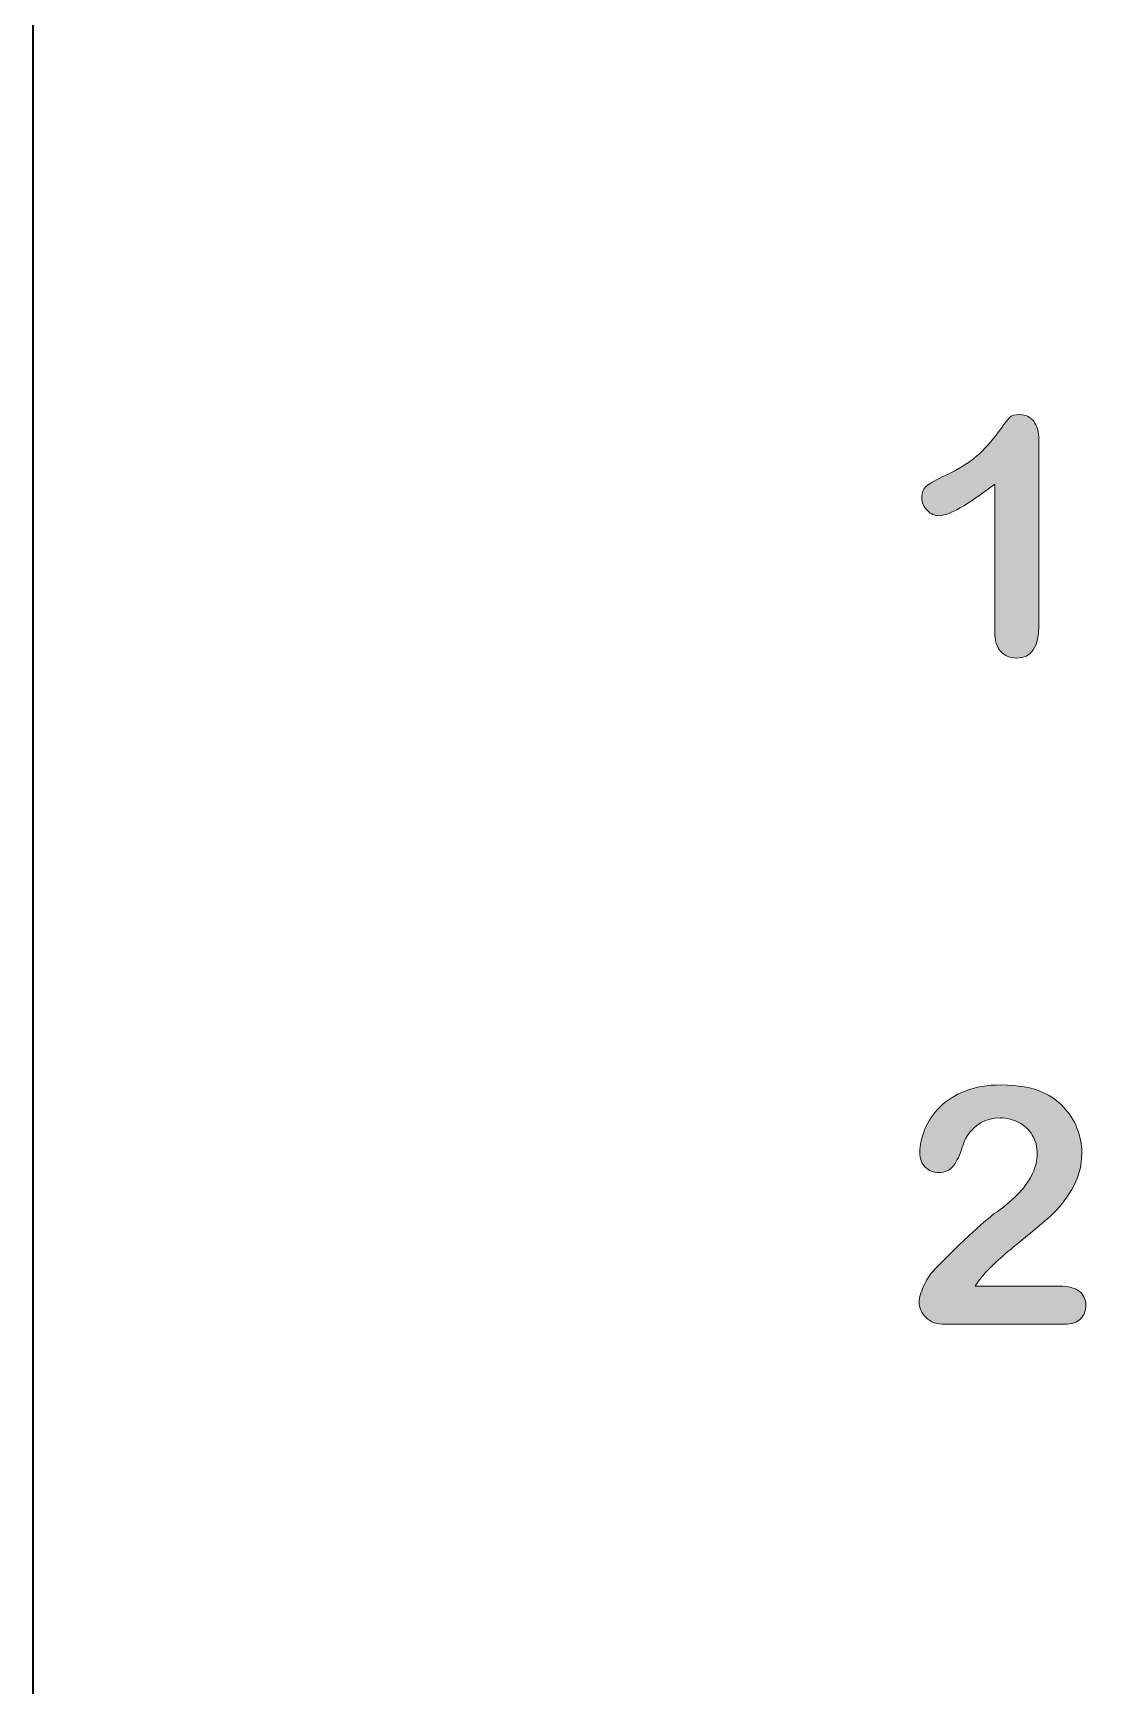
# Model space of a CAD drawing. Header units: millimetres. Extents: x 190 to 440, y -221 to -136.
# Drawn here: x 189.7 to 203.36, y -178.24 to -157.19 of the extents above; entities that cross this region are included whole.
import ezdxf

# ---------------------------------------------------------------- set-up
doc = ezdxf.new("R2010")
doc.units = ezdxf.units.MM
doc.header["$MEASUREMENT"] = 0
doc.layers.add('Layer 1', color=7, linetype='Continuous')

# ---------------------------------------------------------------- blocks, each defined once
blk = doc.blocks.new('block 3')
at = {"layer": 'Layer 1', "true_color": 0x231f20}
h = blk.add_hatch(color=250, dxfattribs=at)
h.dxf.hatch_style = 2
edge = h.paths.add_edge_path()
edge.add_spline(control_points=[(201.949, -164.817), (201.949, -164.817), (201.949, -162.936), (201.949, -162.936), (201.599, -163.205), (201.363, -163.339), (201.242, -163.339), (201.184, -163.339), (201.132, -163.316), (201.088, -163.27), (201.043, -163.223), (201.02, -163.17), (201.02, -163.109), (201.02, -163.039), (201.043, -162.987), (201.087, -162.954), (201.131, -162.921), (201.209, -162.879), (201.32, -162.826), (201.487, -162.748), (201.62, -162.665), (201.72, -162.578), (201.82, -162.491), (201.909, -162.394), (201.986, -162.287), (202.063, -162.179), (202.113, -162.113), (202.137, -162.088), (202.16, -162.063), (202.204, -162.051), (202.269, -162.051), (202.342, -162.051), (202.401, -162.079), (202.445, -162.136), (202.489, -162.192), (202.511, -162.27), (202.511, -162.369), (202.511, -162.369), (202.511, -164.736), (202.511, -164.736), (202.511, -165.013), (202.416, -165.152), (202.228, -165.152), (202.144, -165.152), (202.076, -165.123), (202.025, -165.067), (201.974, -165.01), (201.949, -164.927), (201.949, -164.817)], knot_values=[0, 0, 0, 0, 1, 1, 1, 2, 2, 2, 3, 3, 3, 4, 4, 4, 5, 5, 5, 6, 6, 6, 7, 7, 7, 8, 8, 8, 9, 9, 9, 10, 10, 10, 11, 11, 11, 12, 12, 12, 13, 13, 13, 14, 14, 14, 15, 15, 15, 16, 16, 16, 16], degree=3, periodic=1)
at = {"layer": 'Layer 1', "lineweight": 0}
blk.add_open_spline([(201.949, -164.817), (201.949, -164.817), (201.949, -162.936), (201.949, -162.936), (201.599, -163.205), (201.363, -163.339), (201.242, -163.339), (201.184, -163.339), (201.132, -163.316), (201.088, -163.27), (201.043, -163.223), (201.02, -163.17), (201.02, -163.109), (201.02, -163.039), (201.043, -162.987), (201.087, -162.954), (201.131, -162.921), (201.209, -162.879), (201.32, -162.826), (201.487, -162.748), (201.62, -162.665), (201.72, -162.578), (201.82, -162.491), (201.909, -162.394), (201.986, -162.287), (202.063, -162.179), (202.113, -162.113), (202.137, -162.088), (202.16, -162.063), (202.204, -162.051), (202.269, -162.051), (202.342, -162.051), (202.401, -162.079), (202.445, -162.136), (202.489, -162.192), (202.511, -162.27), (202.511, -162.369), (202.511, -162.369), (202.511, -164.736), (202.511, -164.736), (202.511, -165.013), (202.416, -165.152), (202.228, -165.152), (202.144, -165.152), (202.076, -165.123), (202.025, -165.067), (201.974, -165.01), (201.949, -164.927), (201.949, -164.817)], degree=3, knots=[0, 0, 0, 0, 1, 1, 1, 2, 2, 2, 3, 3, 3, 4, 4, 4, 5, 5, 5, 6, 6, 6, 7, 7, 7, 8, 8, 8, 9, 9, 9, 10, 10, 10, 11, 11, 11, 12, 12, 12, 13, 13, 13, 14, 14, 14, 15, 15, 15, 16, 16, 16, 16], dxfattribs=at)
blk = doc.blocks.new('block 4')
at = {"layer": 'Layer 1', "true_color": 0x231f20}
h = blk.add_hatch(color=250, dxfattribs=at)
h.dxf.hatch_style = 2
edge = h.paths.add_edge_path()
edge.add_spline(control_points=[(201.698, -173.149), (201.698, -173.149), (202.777, -173.149), (202.777, -173.149), (202.885, -173.149), (202.967, -173.172), (203.023, -173.216), (203.08, -173.26), (203.108, -173.32), (203.108, -173.395), (203.108, -173.463), (203.086, -173.52), (203.041, -173.567), (202.996, -173.614), (202.928, -173.637), (202.837, -173.637), (202.837, -173.637), (201.316, -173.637), (201.316, -173.637), (201.213, -173.637), (201.132, -173.609), (201.074, -173.552), (201.016, -173.494), (200.987, -173.427), (200.987, -173.35), (200.987, -173.3), (201.006, -173.235), (201.043, -173.153), (201.08, -173.071), (201.121, -173.006), (201.165, -172.959), (201.348, -172.769), (201.514, -172.606), (201.661, -172.47), (201.809, -172.335), (201.914, -172.245), (201.978, -172.203), (202.091, -172.123), (202.185, -172.043), (202.26, -171.962), (202.335, -171.881), (202.392, -171.799), (202.431, -171.714), (202.471, -171.629), (202.49, -171.546), (202.49, -171.465), (202.49, -171.377), (202.469, -171.298), (202.427, -171.228), (202.385, -171.159), (202.328, -171.104), (202.256, -171.066), (202.183, -171.027), (202.104, -171.008), (202.019, -171.008), (201.838, -171.008), (201.696, -171.087), (201.593, -171.246), (201.579, -171.266), (201.556, -171.323), (201.524, -171.415), (201.491, -171.508), (201.455, -171.579), (201.414, -171.628), (201.374, -171.678), (201.314, -171.703), (201.235, -171.703), (201.167, -171.703), (201.109, -171.68), (201.064, -171.634), (201.018, -171.589), (200.996, -171.527), (200.996, -171.448), (200.996, -171.353), (201.017, -171.254), (201.06, -171.151), (201.102, -171.047), (201.166, -170.954), (201.251, -170.87), (201.336, -170.785), (201.443, -170.718), (201.573, -170.666), (201.704, -170.614), (201.856, -170.588), (202.031, -170.588), (202.242, -170.588), (202.422, -170.621), (202.571, -170.688), (202.667, -170.732), (202.752, -170.792), (202.825, -170.87), (202.898, -170.947), (202.955, -171.036), (202.996, -171.137), (203.036, -171.238), (203.057, -171.344), (203.057, -171.452), (203.057, -171.623), (203.014, -171.779), (202.929, -171.919), (202.845, -172.058), (202.758, -172.168), (202.67, -172.247), (202.582, -172.326), (202.434, -172.451), (202.227, -172.62), (202.019, -172.79), (201.877, -172.921), (201.8, -173.015), (201.767, -173.052), (201.733, -173.097), (201.698, -173.149)], knot_values=[0, 0, 0, 0, 1, 1, 1, 2, 2, 2, 3, 3, 3, 4, 4, 4, 5, 5, 5, 6, 6, 6, 7, 7, 7, 8, 8, 8, 9, 9, 9, 10, 10, 10, 11, 11, 11, 12, 12, 12, 13, 13, 13, 14, 14, 14, 15, 15, 15, 16, 16, 16, 17, 17, 17, 18, 18, 18, 19, 19, 19, 20, 20, 20, 21, 21, 21, 22, 22, 22, 23, 23, 23, 24, 24, 24, 25, 25, 25, 26, 26, 26, 27, 27, 27, 28, 28, 28, 29, 29, 29, 30, 30, 30, 31, 31, 31, 32, 32, 32, 33, 33, 33, 34, 34, 34, 35, 35, 35, 36, 36, 36, 37, 37, 37, 37], degree=3, periodic=1)
at = {"layer": 'Layer 1', "lineweight": 0}
blk.add_open_spline([(201.698, -173.149), (201.698, -173.149), (202.777, -173.149), (202.777, -173.149), (202.885, -173.149), (202.967, -173.172), (203.023, -173.216), (203.08, -173.26), (203.108, -173.32), (203.108, -173.395), (203.108, -173.463), (203.086, -173.52), (203.041, -173.567), (202.996, -173.614), (202.928, -173.637), (202.837, -173.637), (202.837, -173.637), (201.316, -173.637), (201.316, -173.637), (201.213, -173.637), (201.132, -173.609), (201.074, -173.552), (201.016, -173.494), (200.987, -173.427), (200.987, -173.35), (200.987, -173.3), (201.006, -173.235), (201.043, -173.153), (201.08, -173.071), (201.121, -173.006), (201.165, -172.959), (201.348, -172.769), (201.514, -172.606), (201.661, -172.47), (201.809, -172.335), (201.914, -172.245), (201.978, -172.203), (202.091, -172.123), (202.185, -172.043), (202.26, -171.962), (202.335, -171.881), (202.392, -171.799), (202.431, -171.714), (202.471, -171.629), (202.49, -171.546), (202.49, -171.465), (202.49, -171.377), (202.469, -171.298), (202.427, -171.228), (202.385, -171.159), (202.328, -171.104), (202.256, -171.066), (202.183, -171.027), (202.104, -171.008), (202.019, -171.008), (201.838, -171.008), (201.696, -171.087), (201.593, -171.246), (201.579, -171.266), (201.556, -171.323), (201.524, -171.415), (201.491, -171.508), (201.455, -171.579), (201.414, -171.628), (201.374, -171.678), (201.314, -171.703), (201.235, -171.703), (201.167, -171.703), (201.109, -171.68), (201.064, -171.634), (201.018, -171.589), (200.996, -171.527), (200.996, -171.448), (200.996, -171.353), (201.017, -171.254), (201.06, -171.151), (201.102, -171.047), (201.166, -170.954), (201.251, -170.87), (201.336, -170.785), (201.443, -170.718), (201.573, -170.666), (201.704, -170.614), (201.856, -170.588), (202.031, -170.588), (202.242, -170.588), (202.422, -170.621), (202.571, -170.688), (202.667, -170.732), (202.752, -170.792), (202.825, -170.87), (202.898, -170.947), (202.955, -171.036), (202.996, -171.137), (203.036, -171.238), (203.057, -171.344), (203.057, -171.452), (203.057, -171.623), (203.014, -171.779), (202.929, -171.919), (202.845, -172.058), (202.758, -172.168), (202.67, -172.247), (202.582, -172.326), (202.434, -172.451), (202.227, -172.62), (202.019, -172.79), (201.877, -172.921), (201.8, -173.015), (201.767, -173.052), (201.733, -173.097), (201.698, -173.149)], degree=3, knots=[0, 0, 0, 0, 1, 1, 1, 2, 2, 2, 3, 3, 3, 4, 4, 4, 5, 5, 5, 6, 6, 6, 7, 7, 7, 8, 8, 8, 9, 9, 9, 10, 10, 10, 11, 11, 11, 12, 12, 12, 13, 13, 13, 14, 14, 14, 15, 15, 15, 16, 16, 16, 17, 17, 17, 18, 18, 18, 19, 19, 19, 20, 20, 20, 21, 21, 21, 22, 22, 22, 23, 23, 23, 24, 24, 24, 25, 25, 25, 26, 26, 26, 27, 27, 27, 28, 28, 28, 29, 29, 29, 30, 30, 30, 31, 31, 31, 32, 32, 32, 33, 33, 33, 34, 34, 34, 35, 35, 35, 36, 36, 36, 37, 37, 37, 37], dxfattribs=at)

msp = doc.modelspace()

# ---------------------------------------------------------------- linework, layer by layer
at = {"layer": 'Layer 1', "color": 7, "lineweight": 35, "true_color": 0xffffff}
msp.add_lwpolyline([(439.705, -221.141), (189.705, -221.141), (189.705, -136.141), (439.705, -136.141), (439.705, -221.141)], dxfattribs=at)

# ---------------------------------------------------------------- block references
at = {"layer": 'Layer 1'}
for name in ['block 3', 'block 4']:
    msp.add_blockref(name, (0, 0), dxfattribs=at)

doc.saveas('drawing.dxf')
